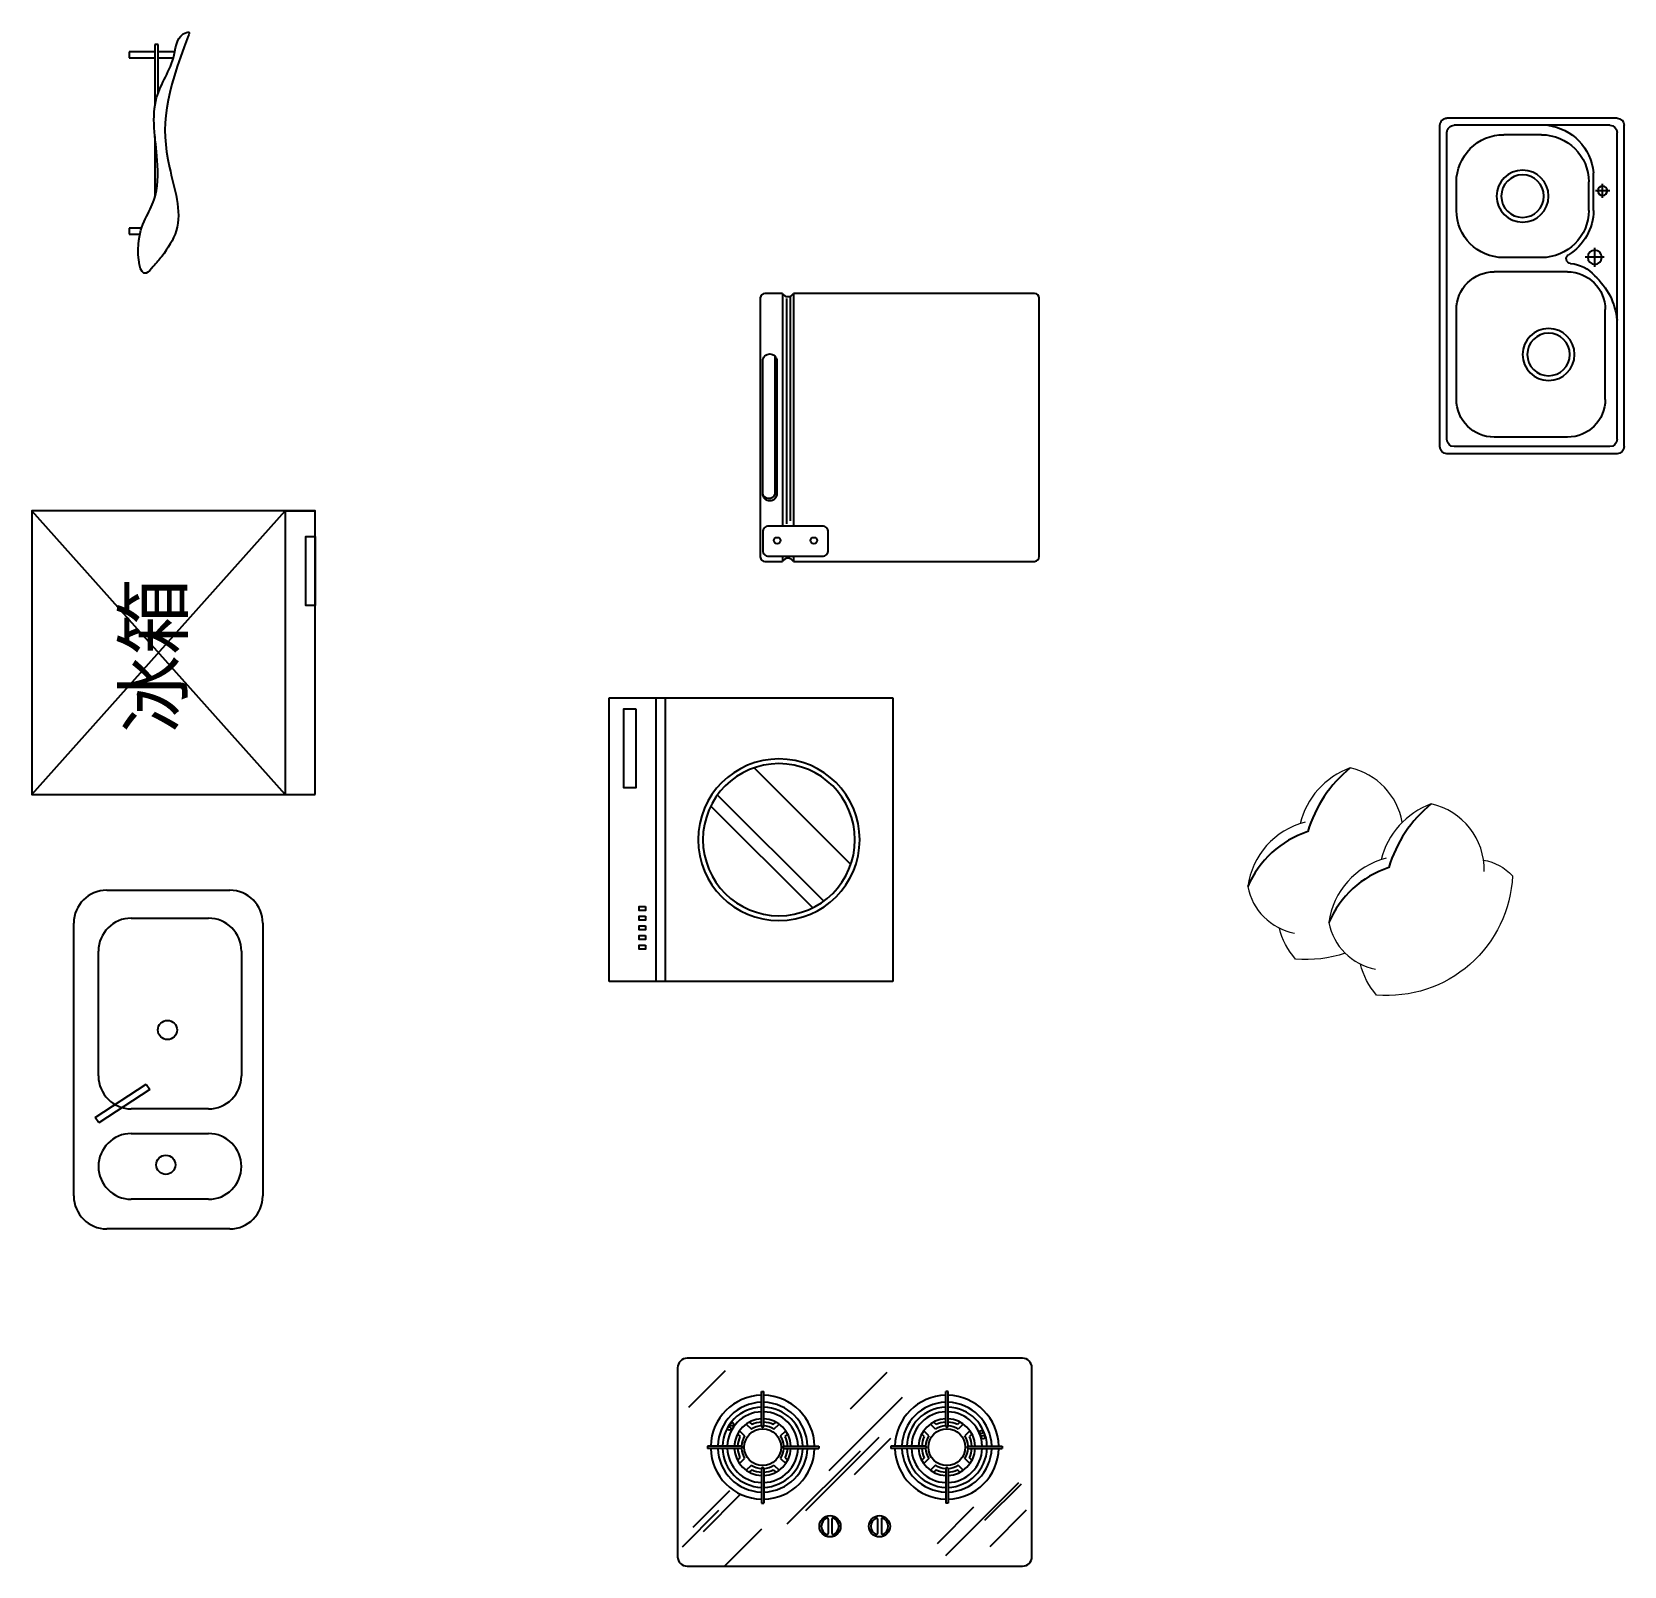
# Model space of a CAD drawing. Header units: millimetres. Extents: x -113526 to 211532, y -79714 to 28306.
# Drawn here: x 45232 to 48602, y 8612 to 11858 of the extents above; entities that cross this region are included whole.
import ezdxf

# ---------------------------------------------------------------- set-up
doc = ezdxf.new("R2010")
doc.units = ezdxf.units.MM
for name, color, linetype in [('$Longfin_AP_HATCH', 1, 'Continuous'), ('2', 2, 'Continuous'), ('P2', 2, 'Continuous'), ('WALL-墙体结构', 160, 'Continuous')]:
    doc.layers.add(name, color=color, linetype=linetype)
doc.layers.add('0.15', color=3, linetype='Continuous', lineweight=15)
doc.styles.get("Standard").update_dxf_attribs({"font": 'txt', "bigfont": 'gbcbig.shx'})

# ---------------------------------------------------------------- blocks, each defined once
blk = doc.blocks.new('070')
at = {"color": 8, "linetype": 'Continuous'}
for p, q in [((16120.6, 34344.3), (16120.6, 34014.3)), ((16135.6, 34359.3), (16785.6, 34359.3)), ((16800.6, 34344.3), (16800.6, 34014.3)), ((16620.6, 34309.3), (16700, 34309.3)), ((16135.6, 33999.3), (16785.6, 33999.3))]:
    blk.add_line(p, q, dxfattribs=at)
at = {"color": 4, "linetype": 'Continuous'}
for p, q in [((16220.6, 34334.3), (16410.6, 34334.3)), ((16501.2, 34312.1), (16541.2, 34312.1)), ((16521.2, 34332.1), (16521.2, 34292.1)), ((16647, 34328.7), (16677, 34328.7)), ((16662, 34343.7), (16662, 34313.7)), ((16620.6, 34299.3), (16680.6, 34299.3)), ((16140.6, 34254.3), (16140.6, 34099.3)), ((16490.6, 34254.3), (16490.6, 34099.3)), ((16520.6, 34199.3), (16520.6, 34119.3)), ((16780.6, 34199.3), (16780.6, 34119.3)), ((16220.6, 34019.3), (16410.6, 34019.3)), ((16620.6, 34019.3), (16680.6, 34019.3))]:
    blk.add_line(p, q, dxfattribs=at)
for centre, radius in [((16521.2, 34312.1), 15), ((16662, 34328.7), 10), ((16315.6, 34214.3), 45), ((16650.6, 34159.3), 45)]:
    blk.add_circle(centre, radius, dxfattribs=at)
at = {"color": 8, "linetype": 'Continuous'}
for centre in [(16315.6, 34214.3), (16650.6, 34159.3)]:
    blk.add_circle(centre, 55, dxfattribs=at)
for centre, radius, start, end in [((16135.6, 34344.3), 15, 90, 180), ((16374.5, 34214.9), 144.9, 41.9949, 84.6981), ((16785.6, 34344.3), 15, 0, 90), ((16431.1, 34253.8), 77.4, 5.2394, 48.6717), ((16620.6, 34199.3), 110, 90, 148.6222), ((16690.3, 34198.5), 111.2, 7.1941, 84.9976), ((16518.2, 34261.7), 10, 185.2394, 328.6222), ((16135.6, 34014.3), 15, 180, 270), ((16785.6, 34014.3), 15, 270, 0)]:
    blk.add_arc(centre, radius, start, end, dxfattribs=at)
at = {"color": 4, "linetype": 'Continuous'}
for centre, radius, start, end in [((16220.6, 34254.3), 80, 90, 180), ((16410.6, 34254.3), 80, 0, 90), ((16620.6, 34199.3), 100, 90, 180), ((16680.6, 34199.3), 100, 0, 90), ((16620.6, 34119.3), 100, 180, 270), ((16680.6, 34119.3), 100, 270, 0), ((16220.6, 34099.3), 80, 180, 270), ((16410.6, 34099.3), 80, 270, 0)]:
    blk.add_arc(centre, radius, start, end, dxfattribs=at)
at = {"layer": '2', "color": 4}
for p, q in [((16105.6, 34359.3), (16105.6, 33999.3)), ((16120.6, 34374.3), (16800.6, 34374.3)), ((16815.6, 34359.3), (16815.6, 33999.3)), ((16120.6, 33984.3), (16800.6, 33984.3))]:
    blk.add_line(p, q, dxfattribs=at)
for centre, start, end in [((16120.6, 34359.3), 90, 180), ((16800.6, 34359.3), 0, 90), ((16120.6, 33999.3), 180, 270), ((16800.6, 33999.3), 270, 0)]:
    blk.add_arc(centre, 15, start, end, dxfattribs=at)
blk = doc.blocks.new('A$C66C44230')
at = {"color": 8}
for p, q in [((0, 64.2), (600, 600)), ((0.1, 600), (600, 63.7))]:
    blk.add_line(p, q, dxfattribs=at)
at = {"color": 4}
for q in [(0, 63.7), (600, 0)]:
    blk.add_line((600, 63.7), q, dxfattribs=at)
for points in [[(0, 0), (600, 0), (600, 600), (0, 600)], [(545.6, 0), (400.2, 0), (400.2, 20), (545.6, 20)]]:
    blk.add_lwpolyline(points, close=True, dxfattribs=at)
at = {"color": 5, "insert": (130.7, 402.7), "char_height": 120, "width": 1633.42, "attachment_point": 1}
blk.add_mtext('{\\fSimSun|b0|i0|c134|p54;\\C4;冰箱}', dxfattribs=at)
blk = doc.blocks.new('刷牙')
at = {"color": 4, "linetype": 'Continuous', "ltscale": 5}
for p, q in [((99643.1, 11823), (100141.1, 11823)), ((99583.1, 11538), (99583.1, 11763)), ((100201.1, 11763), (100201.1, 11538)), ((100141.1, 11478), (99643.1, 11478))]:
    blk.add_line(p, q, dxfattribs=at)
at = {"color": 8}
for p, q in [((99697.1, 11778), (99697.1, 11778)), ((99776.3, 11777.2), (99786.3, 11783.8)), ((99837.4, 11684.5), (99776.3, 11777.2)), ((99786.3, 11783.8), (99847.4, 11691.1)), ((99862.1, 11778), (100090.1, 11778)), ((99637.1, 11577), (99637.1, 11718)), ((99757.1, 11718), (99757.1, 11577)), ((99802.1, 11577), (99802.1, 11718)), ((100150.1, 11718), (100150.1, 11577)), ((99847.4, 11691.1), (99837.4, 11684.5)), ((99697.1, 11517), (99697.1, 11517)), ((100090.1, 11517), (99862.1, 11517))]:
    blk.add_line(p, q, dxfattribs=at)
for centre in [(99700.1, 11655), (99946.1, 11652)]:
    blk.add_circle(centre, 17.5, dxfattribs=at)
at = {"color": 4, "linetype": 'Continuous', "ltscale": 5}
for centre, start, end in [((99643.1, 11763), 90, 180), ((100141.1, 11763), 0, 90), ((99643.1, 11538), 180, 270), ((100141.1, 11538), 270, 0)]:
    blk.add_arc(centre, 60, start, end, dxfattribs=at)
at = {"color": 8}
for centre, start, end in [((99697.1, 11718), 90, 180), ((99697.1, 11718), 0, 90), ((99862.1, 11718), 90, 180), ((100090.1, 11718), 0, 90), ((99697.1, 11577), 180, 270), ((99697.1, 11577), 270, 0), ((99862.1, 11577), 180, 270), ((100090.1, 11577), 270, 0)]:
    blk.add_arc(centre, 60, start, end, dxfattribs=at)
blk = doc.blocks.new('565656')
at = {"color": 4}
for p, q in [((66352, 17208.1), (66352, 16608.1)), ((66952, 17208.1), (66352, 17208.1)), ((66952, 16608.1), (66952, 17208.1)), ((66352, 17089.7), (66952, 17089.7)), ((66352, 16608.1), (66952, 16608.1))]:
    blk.add_line(p, q, dxfattribs=at)
at = {"color": 8}
for p, q in [((66352, 17109.7), (66952, 17109.7)), ((66796.1, 16777.4), (66580.9, 16993.3)), ((66782, 16754.1), (66557.5, 16979.2)), ((66704.2, 16696.7), (66499.9, 16901.6))]:
    blk.add_line(p, q, dxfattribs=at)
for points in [[(66375.4, 17151.6), (66542.6, 17151.6), (66542.6, 17177.2), (66375.4, 17177.2)], [(66793.3, 17131.1), (66801.8, 17131.1), (66801.8, 17144.8), (66793.3, 17144.8)], [(66813.8, 17131.1), (66822.3, 17131.1), (66822.3, 17144.8), (66813.8, 17144.8)], [(66834.2, 17131.1), (66842.8, 17131.1), (66842.8, 17144.8), (66834.2, 17144.8)], [(66854.7, 17131.1), (66863.2, 17131.1), (66863.2, 17144.8), (66854.7, 17144.8)], [(66875.2, 17131.1), (66883.7, 17131.1), (66883.7, 17144.8), (66875.2, 17144.8)]]:
    blk.add_lwpolyline(points, close=True, dxfattribs=at)
for radius in [170.9, 160.9]:
    blk.add_circle((66652, 16848.9), radius, dxfattribs=at)
blk = doc.blocks.new('dsfbN')
at = {"color": 8}
blk.add_lwpolyline([(173732475.5, 71137090.8, -0.14773), (173732557.5, 71136951.3, -0.213343), (173732677.8, 71136828.2, -0.178662)], format="xyb", dxfattribs=at)
at = {"layer": '0.15', "color": 4, "linetype": 'ByBlock'}
for points in [[(173732355.2, 71136954, -0.356772), (173732475.5, 71137090.8, -0.249542), (173732574.6, 71136966.9, 9.61688)], [(173732358.1, 71136978.1, 0.165541), (173732295, 71136948.5, 0.425989), (173732568.4, 71136680.5, 0.121523), (173732606.1, 71136744.1, -7.115464)], [(173732564, 71136970.6, -0.306663), (173732677.8, 71136828.2, -0.30633), (173732573.9, 71136735.2, 0.872847)]]:
    blk.add_lwpolyline(points, format="xyb", dxfattribs=at)
blk = doc.blocks.new('DGBAehnrgm')
at = {"color": 8}
blk.add_lwpolyline([(173732475.5, 71137090.8, -0.14773), (173732557.5, 71136951.3, -0.213343), (173732677.8, 71136828.2, -0.178662)], format="xyb", dxfattribs=at)
at = {"layer": '0.15', "color": 4, "linetype": 'ByBlock'}
for points in [[(173732358.9, 71136981.9, -0.302541), (173732475.5, 71137090.8, -0.249542), (173732574.6, 71136966.9)], [(173732564, 71136970.6, -0.306663), (173732677.8, 71136828.2, -0.30633), (173732573.9, 71136735.2, 0.872847)], [(173732463.8, 71136698.6, 0.100993), (173732568.4, 71136680.5, 0.121523), (173732606.1, 71136744.1)]]:
    blk.add_lwpolyline(points, format="xyb", dxfattribs=at)
at = {"layer": '$Longfin_AP_HATCH', "color": 2}
blk.add_blockref('dsfbN', (-175.5, -66.5), dxfattribs=at)
blk = doc.blocks.new('ty')
at = {"color": 4}
for p, q in [((107005.9, 12305.9), (106295.9, 12305.9)), ((106275.9, 12285.9), (106275.9, 11885.9)), ((107025.9, 11885.9), (107025.9, 12285.9)), ((106295.9, 11865.9), (107005.9, 11865.9))]:
    blk.add_line(p, q, dxfattribs=at)
at = {"color": 8}
for p, q in [((106299.8, 12202.7), (106377.2, 12280.1)), ((106642.2, 12198.8), (106719.6, 12276.2)), ((106453.4, 12162.6), (106453.4, 12235.4)), ((106453.4, 12235.4), (106458.4, 12235.4)), ((106458.4, 12162.6), (106458.4, 12235.4)), ((106843.3, 12162.6), (106843.3, 12235.4)), ((106848.3, 12235.4), (106843.3, 12235.4)), ((106848.3, 12162.6), (106848.3, 12235.4)), ((106596.8, 12068.6), (106751.6, 12223.4)), ((106428.2, 12170.9), (106433.4, 12165.7)), ((106478.5, 12165.7), (106483.7, 12170.9)), ((106823.3, 12165.7), (106818, 12170.9)), ((106873.5, 12170.9), (106868.3, 12165.7)), ((106402.7, 12145.4), (106408, 12140.2)), ((106407, 12152.4), (106417.8, 12141.6)), ((106421.2, 12166.6), (106432, 12155.8)), ((106479.9, 12155.8), (106490.7, 12166.6)), ((106494, 12141.6), (106504.8, 12152.4)), ((106503.9, 12140.2), (106509.1, 12145.4)), ((106547.5, 11983.8), (106702.2, 12138.6)), ((106650.1, 12059.7), (106727.5, 12137.1)), ((106797.8, 12140.2), (106792.6, 12145.4)), ((106807.7, 12141.6), (106796.9, 12152.4)), ((106821.8, 12155.8), (106811, 12166.6)), ((106880.6, 12166.6), (106869.7, 12155.8)), ((106894.7, 12152.4), (106883.9, 12141.6)), ((106899, 12145.4), (106893.8, 12140.2)), ((106339, 12120.2), (106339, 12115.2)), ((106411, 12120.2), (106339, 12120.2)), ((106411, 12115.2), (106339, 12115.2)), ((106500.9, 12120.2), (106574.8, 12120.2)), ((106500.9, 12115.2), (106574.8, 12115.2)), ((106508, 11955.2), (106662.8, 12110)), ((106574.8, 12120.2), (106574.8, 12115.2)), ((106800.9, 12120.2), (106726.9, 12120.2)), ((106726.9, 12120.2), (106726.9, 12115.2)), ((106800.9, 12115.2), (106726.9, 12115.2)), ((106890.7, 12120.2), (106962.7, 12120.2)), ((106890.7, 12115.2), (106962.7, 12115.2)), ((106962.7, 12120.2), (106962.7, 12115.2)), ((106402.7, 12089.9), (106408, 12095.2)), ((106407, 12082.9), (106417.8, 12093.7)), ((106421.2, 12068.8), (106432, 12079.6)), ((106428.2, 12064.5), (106433.4, 12069.7)), ((106453.4, 12072.8), (106453.4, 11999.2)), ((106458.4, 12072.8), (106458.4, 11999.2)), ((106478.5, 12069.7), (106483.7, 12064.5)), ((106479.9, 12079.6), (106490.7, 12068.8)), ((106494, 12093.7), (106504.8, 12082.9)), ((106503.9, 12095.2), (106509.1, 12089.9)), ((106797.8, 12095.2), (106792.6, 12089.9)), ((106807.7, 12093.7), (106796.9, 12082.9)), ((106821.8, 12079.6), (106811, 12068.8)), ((106823.3, 12069.7), (106818, 12064.5)), ((106843.3, 12072.8), (106843.3, 11999.2)), ((106848.3, 12072.8), (106848.3, 11999.2)), ((106873.5, 12064.5), (106868.3, 12069.7)), ((106880.6, 12068.8), (106869.7, 12079.6)), ((106894.7, 12082.9), (106883.9, 12093.7)), ((106899, 12089.9), (106893.8, 12095.2)), ((106843.5, 11888.2), (106998.3, 12043)), ((106926.4, 11963.1), (107003.8, 12040.5)), ((106308.7, 11948.3), (106386.1, 12025.7)), ((106330.4, 11939.5), (106407.8, 12016.8)), ((106453.4, 11999.2), (106458.4, 11999.2)), ((106848.3, 11999.2), (106843.3, 11999.2)), ((106286, 11906.9), (106363.4, 11984.3)), ((106594.5, 11965.7), (106594.5, 11935)), ((106602.5, 11965.7), (106602.5, 11935)), ((106699.2, 11965.7), (106699.2, 11935)), ((106707.2, 11965.7), (106707.2, 11935)), ((106825.7, 11913.8), (106903.1, 11991.2)), ((106937.2, 11907.9), (107014.6, 11985.3)), ((106376.7, 11867.5), (106454.1, 11944.9))]:
    blk.add_line(p, q, dxfattribs=at)
for centre, radius in [((106391.2, 12166.3), 3.58), ((106385.3, 12157.2), 3.58), ((106455.9, 12117.7), 39), ((106845.8, 12117.7), 39), ((106918.7, 12149.6), 3.58), ((106922.7, 12138.9), 3.58), ((106598.5, 11950.3), 22.5), ((106703.2, 11950.3), 22.5)]:
    blk.add_circle(centre, radius, dxfattribs=at)
at = {"color": 4}
for centre, start, end in [((106295.9, 12285.9), 90, 180), ((107005.9, 12285.9), 0, 90), ((106295.9, 11885.9), 180, 270), ((107005.9, 11885.9), 270, 0)]:
    blk.add_arc(centre, 20, start, end, dxfattribs=at)
at = {"color": 8}
for centre, radius, start, end in [((106455.9, 12117.7), 110, 91.3023, 178.6977), ((106455.9, 12117.7), 95, 91.5918, 178.4082), ((106455.9, 12117.7), 85, 91.6854, 178.3146), ((106455.9, 12117.7), 110, 1.3023, 88.6977), ((106455.9, 12117.7), 85, 1.6854, 88.3146), ((106455.9, 12117.7), 95, 1.5918, 88.4082), ((106845.8, 12117.7), 110, 91.3023, 178.6977), ((106845.8, 12117.7), 95, 91.5918, 178.4082), ((106845.8, 12117.7), 85, 91.6854, 178.3146), ((106845.8, 12117.7), 110, 1.3023, 88.6977), ((106845.8, 12117.7), 85, 1.6854, 88.3146), ((106845.8, 12117.7), 95, 1.5918, 88.4082), ((106455.9, 12117.7), 75, 91.9102, 178.0898), ((106455.9, 12117.7), 60, 92.388, 177.612), ((106455.9, 12117.7), 53, 92.7036, 115.1461), ((106455.9, 12117.7), 75, 1.9102, 88.0898), ((106455.9, 12117.7), 60, 2.388, 87.612), ((106455.9, 12117.7), 53, 64.8539, 87.2964), ((106845.8, 12117.7), 75, 91.9102, 178.0898), ((106845.8, 12117.7), 60, 92.388, 177.612), ((106845.8, 12117.7), 53, 92.7036, 115.1461), ((106845.8, 12117.7), 75, 1.9102, 88.0898), ((106845.8, 12117.7), 60, 2.388, 87.612), ((106845.8, 12117.7), 53, 64.8539, 87.2964), ((106455.9, 12117.7), 53, 154.8539, 177.2964), ((106455.9, 12117.7), 45, 147.8396, 176.8153), ((106455.9, 12117.7), 45, 93.1847, 122.1604), ((106455.9, 12162.9), 2.52, 186.7354, 353.2646), ((106455.9, 12117.7), 45, 57.8396, 86.8153), ((106455.9, 12117.7), 45, 3.1847, 32.1604), ((106455.9, 12117.7), 53, 2.7036, 25.1461), ((106845.8, 12117.7), 53, 154.8539, 177.2964), ((106845.8, 12117.7), 45, 147.8396, 176.8153), ((106845.8, 12117.7), 45, 93.1847, 122.1604), ((106845.8, 12162.8), 2.51, 183.9579, 356.0421), ((106845.8, 12117.7), 45, 57.8396, 86.8153), ((106845.8, 12117.7), 45, 3.1847, 32.1604), ((106845.8, 12117.7), 53, 2.7036, 25.1461), ((106455.9, 12117.7), 110, 181.3023, 268.6977), ((106455.9, 12117.7), 95, 181.5918, 268.4082), ((106455.9, 12117.7), 85, 181.6854, 268.3146), ((106455.9, 12117.7), 75, 181.9102, 268.0898), ((106455.9, 12117.7), 60, 182.388, 267.612), ((106455.9, 12117.7), 53, 182.7036, 205.1461), ((106410.2, 12117.7), 2.64, 288.751, 71.249), ((106455.9, 12117.7), 45, 183.1847, 212.1604), ((106455.9, 12117.7), 110, 271.3023, 358.6977), ((106455.9, 12117.7), 85, 271.6854, 358.3146), ((106455.9, 12117.7), 60, 272.388, 357.612), ((106455.9, 12117.7), 75, 271.9102, 358.0898), ((106455.9, 12117.7), 95, 271.5918, 358.4082), ((106455.9, 12117.7), 45, 327.8396, 356.8153), ((106501.8, 12117.7), 2.67, 110.5507, 249.4493), ((106455.9, 12117.7), 53, 334.8539, 357.2964), ((106845.8, 12117.7), 110, 181.3023, 268.6977), ((106845.8, 12117.7), 95, 181.5918, 268.4082), ((106845.8, 12117.7), 85, 181.6854, 268.3146), ((106845.8, 12117.7), 75, 181.9102, 268.0898), ((106845.8, 12117.7), 60, 182.388, 267.612), ((106845.8, 12117.7), 53, 182.7036, 205.1461), ((106800, 12117.7), 2.63, 288.412, 71.588), ((106845.8, 12117.7), 45, 183.1847, 212.1604), ((106845.8, 12117.7), 110, 271.3023, 358.6977), ((106845.8, 12117.7), 60, 272.388, 357.612), ((106845.8, 12117.7), 75, 271.9102, 358.0898), ((106845.8, 12117.7), 85, 271.6854, 358.3146), ((106845.8, 12117.7), 95, 271.5918, 358.4082), ((106845.8, 12117.7), 45, 327.8396, 356.8153), ((106891.4, 12117.7), 2.58, 104.2945, 255.7055), ((106845.8, 12117.7), 53, 334.8539, 357.2964), ((106455.9, 12117.7), 45, 237.8396, 266.8153), ((106455.9, 12117.7), 53, 244.8539, 267.2964), ((106455.9, 12071.8), 2.69, 21.7885, 158.2115), ((106455.9, 12117.7), 45, 273.1847, 302.1604), ((106455.9, 12117.7), 53, 272.7036, 295.1461), ((106845.8, 12117.7), 45, 237.8396, 266.8153), ((106845.8, 12117.7), 53, 244.8539, 267.2964), ((106845.8, 12071.9), 2.63, 17.9418, 162.0582), ((106845.8, 12117.7), 45, 273.1847, 302.1604), ((106845.8, 12117.7), 53, 272.7036, 295.1461), ((106598.5, 11950.3), 18.5, 111.3237, 248.6763), ((106592.5, 11965.7), 2, 0, 111.3237), ((106604.5, 11965.7), 2, 68.6763, 180), ((106598.5, 11950.3), 18.5, 291.3237, 68.6763), ((106703.2, 11950.3), 18.5, 111.3237, 248.6763), ((106697.2, 11965.7), 2, 0, 111.3237), ((106709.2, 11965.7), 2, 68.6763, 180), ((106703.2, 11950.3), 18.5, 291.3237, 68.6763), ((106592.5, 11935), 2, 248.6763, 0), ((106604.5, 11935), 2, 180, 291.3237), ((106697.2, 11935), 2, 248.6763, 0), ((106709.2, 11935), 2, 180, 291.3237)]:
    blk.add_arc(centre, radius, start, end, dxfattribs=at)
blk = doc.blocks.new('uoiujlkj')
blk.add_hatch(color=8).paths.add_polyline_path([(744584, -123602.4, -0.749533), (744605.9, -123603.5, 0.416306), (744593, -123590.6, 0.414214), (744580.2, -123603.4), (744580.2, -123846.6, 0.201201), (744584, -123855.7)])
at = {"color": 4}
for p, q in [((744100, -123488.7), (744100, -123961.3)), ((744550, -123480), (744108.7, -123480)), ((744602, -123480), (744570, -123480)), ((744610.6, -123962), (744610.6, -123488)), ((744550, -123970), (744550, -123544.3)), ((744570, -123970), (744570, -123544.3)), ((744108.7, -123970), (744550, -123970)), ((744570, -123970), (744602, -123970))]:
    blk.add_line(p, q, dxfattribs=at)
at = {"color": 8}
for p, q in [((744550, -123489.3), (744550, -123480)), ((744570, -123489.3), (744570, -123480)), ((744555.6, -123964.3), (744555.6, -123554.3)), ((744562.7, -123961.1), (744562.7, -123548.5))]:
    blk.add_line(p, q, dxfattribs=at)
at = {"color": 4}
blk.add_lwpolyline([(744606.1, -123533.7), (744606.1, -123500, 0.414214), (744595.4, -123489.3), (744496.7, -123489.3, 0.414214), (744486.1, -123500), (744486.1, -123533.7, 0.414214), (744496.7, -123544.3), (744595.4, -123544.3, 0.414214)], format="xyb", close=True, dxfattribs=at)
at = {"color": 8}
blk.add_lwpolyline([(744580.2, -123846.6), (744580.2, -123603.4, -0.414214), (744593, -123590.6), (744593, -123590.6, -0.414214), (744605.9, -123603.4), (744605.9, -123846.6, -0.414214), (744593, -123859.4), (744593, -123859.4, -0.414214)], format="xyb", close=True, dxfattribs=at)
blk.add_lwpolyline([(744584, -123855.7), (744584, -123602.4, -0.749582), (744605.9, -123603.5)], format="xyb", dxfattribs=at)
for centre in [(744512.4, -123517.9), (744579.7, -123517.9)]:
    blk.add_circle(centre, 6, dxfattribs=at)
at = {"color": 4}
for centre, radius, start, end in [((744108.7, -123488.7), 8.68, 90, 180), ((744560, -123474.1), 11.6, 210.606, 329.394), ((744602, -123488.7), 8.68, 4.5217, 90), ((744108.7, -123961.3), 8.68, 180, 270), ((744560, -123975.9), 11.6, 30.606, 149.394), ((744602, -123961.3), 8.68, 270, 355.4783)]:
    blk.add_arc(centre, radius, start, end, dxfattribs=at)
blk = doc.blocks.new('uytuyu')
at = {"layer": 'WALL-墙体结构', "color": 4, "ltscale": 3}
for p, q in [((548750.9, 8676.1), (548696.3, 8676.1)), ((548696.3, 8676.1), (548696.3, 8663.5)), ((548696.3, 8663.5), (548750.9, 8663.5)), ((548757.4, 8692.1), (548750.9, 8692.1)), ((548750.9, 8692.1), (548750.9, 8563.5)), ((548757.4, 8588.1), (548757.4, 8692.1)), ((548792.9, 8676.1), (548757.4, 8676.1)), ((548757.4, 8663.5), (548789.9, 8663.5)), ((548750.9, 8497.4), (548750.9, 8368.7)), ((548722.7, 8303), (548696.3, 8303)), ((548696.3, 8303), (548696.3, 8290.5)), ((548696.3, 8290.5), (548719.2, 8290.5))]:
    blk.add_line(p, q, dxfattribs=at)
blk.add_spline([(548765.8, 8243.3), (548796, 8297.5), (548781.6, 8431.8), (548821.2, 8709.2), (548822.5, 8718.1), (548817.5, 8717.4), (548791.6, 8670.1), (548754.5, 8579.4), (548755.7, 8447), (548749.4, 8363.7), (548716, 8269.2), (548732.4, 8208), (548747.5, 8221.9), (548765.8, 8243.3)], degree=3, dxfattribs=at)

msp = doc.modelspace()

# ---------------------------------------------------------------- block references
at = {"layer": '$Longfin_AP_HATCH', "color": 2, "xscale": -1, "rotation": 356.8261118991755}
msp.add_blockref('DGBAehnrgm', (169575399.8, -80636626.8, 0), dxfattribs=at)
at = {"color": 250}
msp.add_blockref('uytuyu', (-503258.4, 3139.8), dxfattribs=at)
at = {"color": 250, "xscale": 1.156793400004971, "yscale": 1.156793400004971, "zscale": 1.156793400004971, "rotation": 180}
msp.add_blockref('uoiujlkj', (908134.3, -132102.9, 0), dxfattribs=at)
at = {"ltscale": 5, "rotation": 90}
msp.add_blockref('A$C66C44230', (45832, 10244.7, 0), dxfattribs=at)
at = {"xscale": -1, "rotation": 90}
msp.add_blockref('565656', (63662.2, 76801, 0), dxfattribs=at)
at = {"color": 4, "xscale": 1.159420281648636, "yscale": 1.159420311450958, "zscale": 1.159420289855072, "rotation": 90}
msp.add_blockref('刷牙', (59028.6, -106133.1, 0), dxfattribs=at)
at = {"color": 4}
msp.add_blockref('ty', (-59677.1, -3254.1), dxfattribs=at)
at = {"layer": 'P2', "color": 2, "xscale": -1, "rotation": 270}
msp.add_blockref('070', (14228, -5139.9), dxfattribs=at)

doc.saveas('drawing.dxf')
